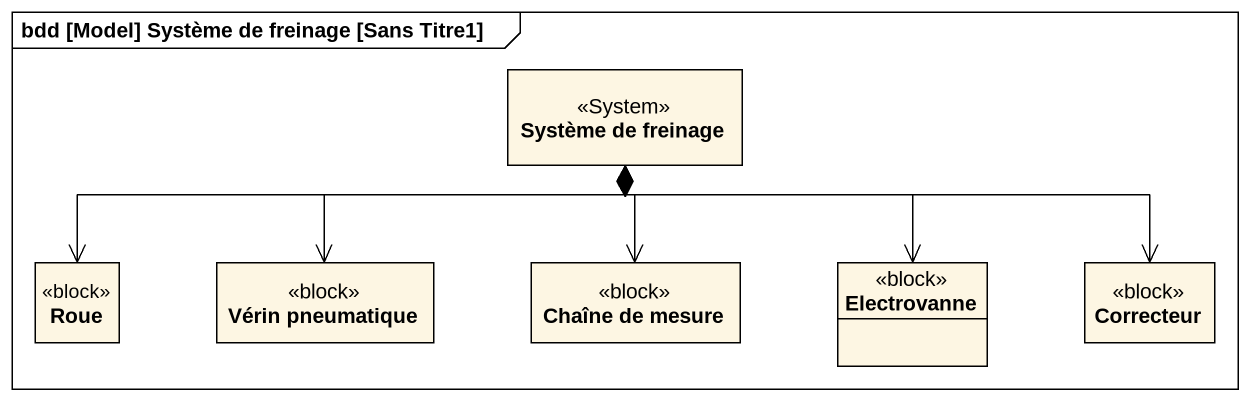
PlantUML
@startuml
mainframe bdd [Model] Système de freinage [Sans Titre1]
hide circle
hide empty members
class "Système de freinage" as Système_de_freinage <<System>>
class Roue <<block>>
class "Vérin pneumatique" as Vérin_pneumatique <<block>>
class "Chaîne de mesure" as Chaîne_de_mesure <<block>>
class Electrovanne <<block>>
class Correcteur <<block>>
Système_de_freinage *-left-> Roue
Système_de_freinage *--> Vérin_pneumatique
Système_de_freinage *--> Chaîne_de_mesure
Système_de_freinage *--> Electrovanne
Système_de_freinage *-right-> Correcteur
@enduml
